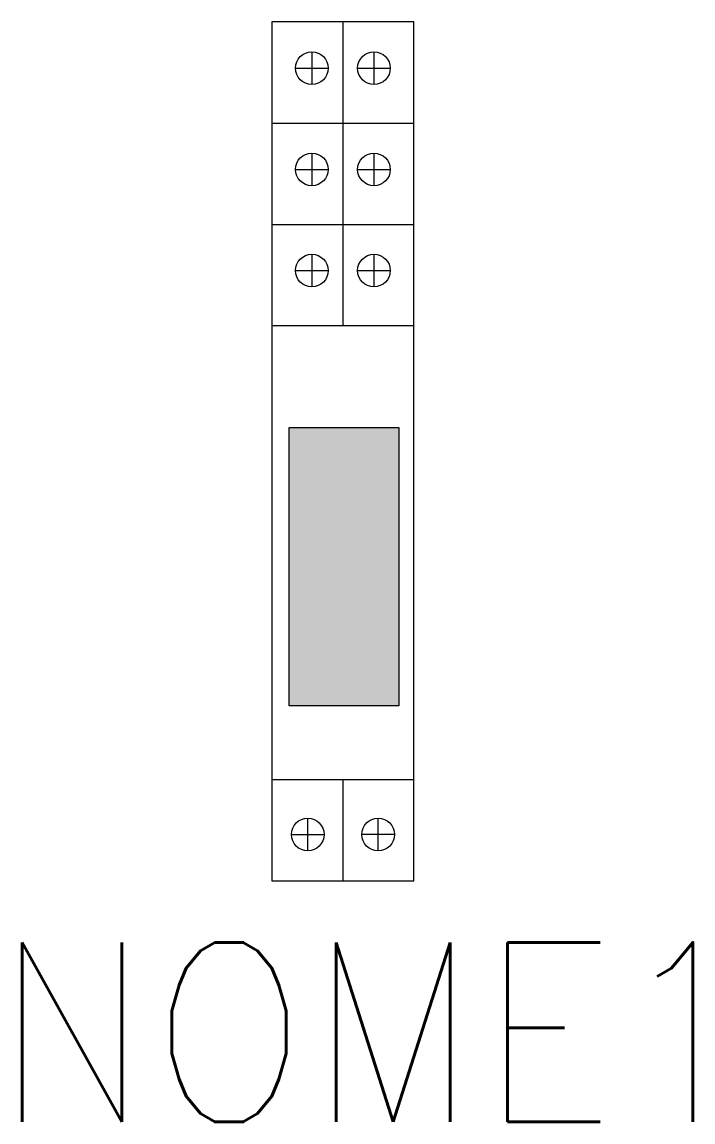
# Model space of a CAD drawing. Header units: millimetres. Extents: x -2.22 to 3.75, y -9.8 to 0.
import ezdxf
from ezdxf.enums import TextEntityAlignment as Align

# ---------------------------------------------------------------- set-up
doc = ezdxf.new("R2010")
doc.units = ezdxf.units.MM
doc.styles.add('ROMANS', font='romans', dxfattribs={"height": 2})

msp = doc.modelspace()

# ---------------------------------------------------------------- hatches: boundary and pattern name
msp.add_hatch(color=7).paths.add_polyline_path([(0.1519, -3.612), (1.1305, -3.612), (1.1305, -6.0897), (0.1519, -6.0897)])

# ---------------------------------------------------------------- linework, layer by layer
at = {"color": 7}
for p, q in [((0.632, 0), (0.632, -2.7044)), ((0.3554, -0.2658), (0.3554, -0.5566)), ((0.9081, -0.2658), (0.9081, -0.5566)), ((0.21, -0.4112), (0.5008, -0.4112)), ((0.7627, -0.4112), (1.0535, -0.4112)), ((0, -0.9015), (1.264, -0.9015)), ((0.3554, -1.1673), (0.3554, -1.4581)), ((0.9081, -1.1673), (0.9081, -1.4581)), ((0.21, -1.3127), (0.5008, -1.3127)), ((0.7627, -1.3127), (1.0535, -1.3127)), ((0, -1.803), (1.264, -1.803)), ((0.3554, -2.0688), (0.3554, -2.3595)), ((0.9081, -2.0688), (0.9081, -2.3595)), ((0.21, -2.2141), (0.5008, -2.2141)), ((0.7627, -2.2141), (1.0535, -2.2141)), ((0, -2.7044), (1.264, -2.7044)), ((0, -6.7465), (1.264, -6.7465)), ((0.632, -6.7465), (0.632, -7.648)), ((0.3187, -7.3822), (0.3187, -7.0914)), ((0.9453, -7.3822), (0.9453, -7.0914)), ((0.1734, -7.2368), (0.4641, -7.2368)), ((1.0906, -7.2368), (0.7999, -7.2368))]:
    msp.add_line(p, q, dxfattribs=at)
for points in [[(0, -7.648), (1.264, -7.648), (1.264, 0), (0, 0)], [(0.1519, -3.612), (1.1305, -3.612), (1.1305, -6.0897), (0.1519, -6.0897)]]:
    msp.add_lwpolyline(points, close=True, dxfattribs=at)
for centre in [(0.3554, -0.4112), (0.9081, -0.4112), (0.3554, -1.3127), (0.9081, -1.3127), (0.3554, -2.2141), (0.9081, -2.2141), (0.3187, -7.2368), (0.9453, -7.2368)]:
    msp.add_circle(centre, 0.1454, dxfattribs=at)

# ---------------------------------------------------------------- texts
at = {"color": 9, "style": 'ROMANS', "width": 0.910446}
msp.add_attdef('NOME1', text='', height=1.6, dxfattribs=at).set_placement((-2.4786, -9.7973), (4.3194, -9.7973), align=Align.FIT)

doc.saveas('drawing.dxf')
